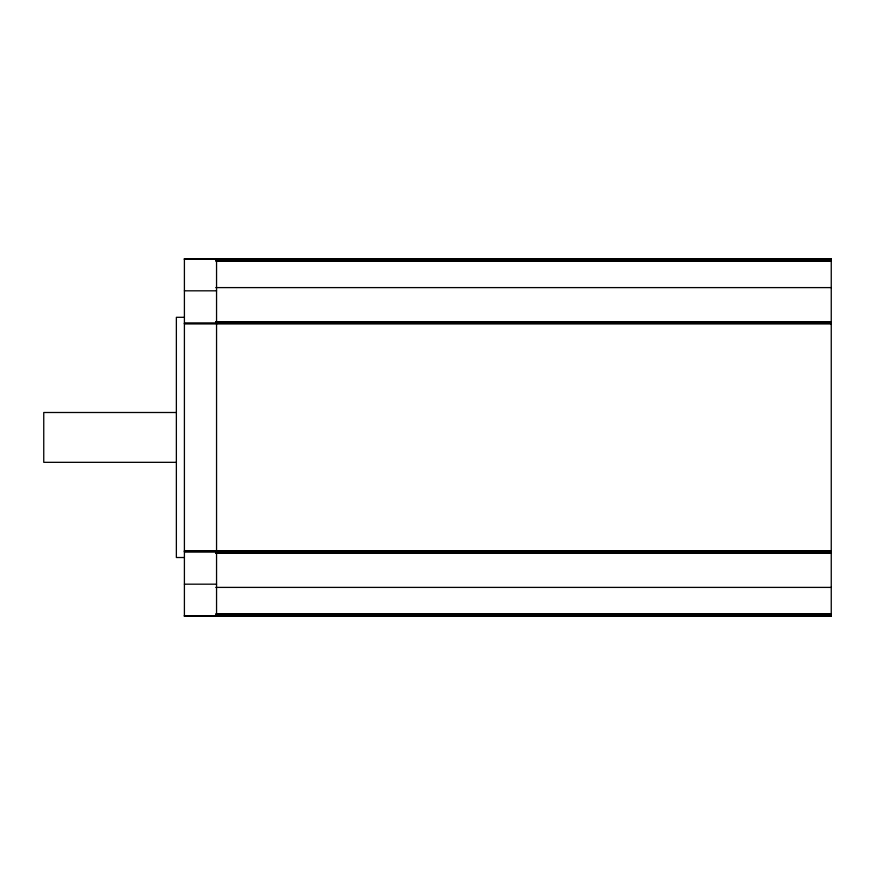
<?xml version="1.0" encoding="UTF-8"?>
<svg xmlns="http://www.w3.org/2000/svg" width="875" height="875" viewBox="0 0 875 875"><rect width="100%" height="100%" fill="white"/><g stroke="black" fill="none" stroke-linecap="round" stroke-linejoin="round"><path stroke-width="1.31" d="M184.406 258.913L831.25 258.913M184.406 259.098L831.25 259.098M184.406 259.328L831.25 259.328M215.786 259.613L831.25 259.613M215.786 259.93L831.25 259.93M215.786 260.28L831.25 260.28M215.786 260.652L831.25 260.652M215.786 261.056L831.25 261.056M215.786 287.602L831.25 287.602M184.406 290.817L216.552 290.817M184.406 317.308L176.367 317.308L176.367 557.517L184.406 557.517M215.786 321.956L831.25 321.847M215.786 322.088L831.25 322.088M215.786 322.273L831.25 322.273M215.786 322.503L831.25 322.503M215.786 322.788L831.25 322.788M184.406 323.105L831.25 323.105M184.406 323.455L831.25 323.455M184.406 323.827L831.25 323.827M176.367 412.497L43.75 412.497L43.75 462.328L176.367 462.328M184.406 550.78L831.25 550.78M184.406 551.173L831.25 551.173M184.406 551.545L831.25 551.545M184.406 551.895L831.25 551.895M215.786 552.212L831.25 552.212M215.786 552.497L831.25 552.497M215.786 552.727L831.25 552.727M215.786 552.913L831.25 552.913M215.786 553.044L831.25 553.044M215.786 553.153L831.25 553.153M184.406 584.183L216.552 584.183M215.786 587.398L831.25 587.398M215.786 613.944L831.25 613.944M215.786 614.348L831.25 614.348M215.786 614.72L831.25 614.72M215.786 615.07L831.25 615.07M215.786 615.387L831.25 615.387M184.406 615.672L831.25 615.672M184.406 615.902L831.25 615.902M184.406 616.087L831.25 616.087M831.25 258.781L831.25 616.219L184.406 616.328L184.406 258.672L216.552 258.672L216.552 616.328"/></g></svg>
